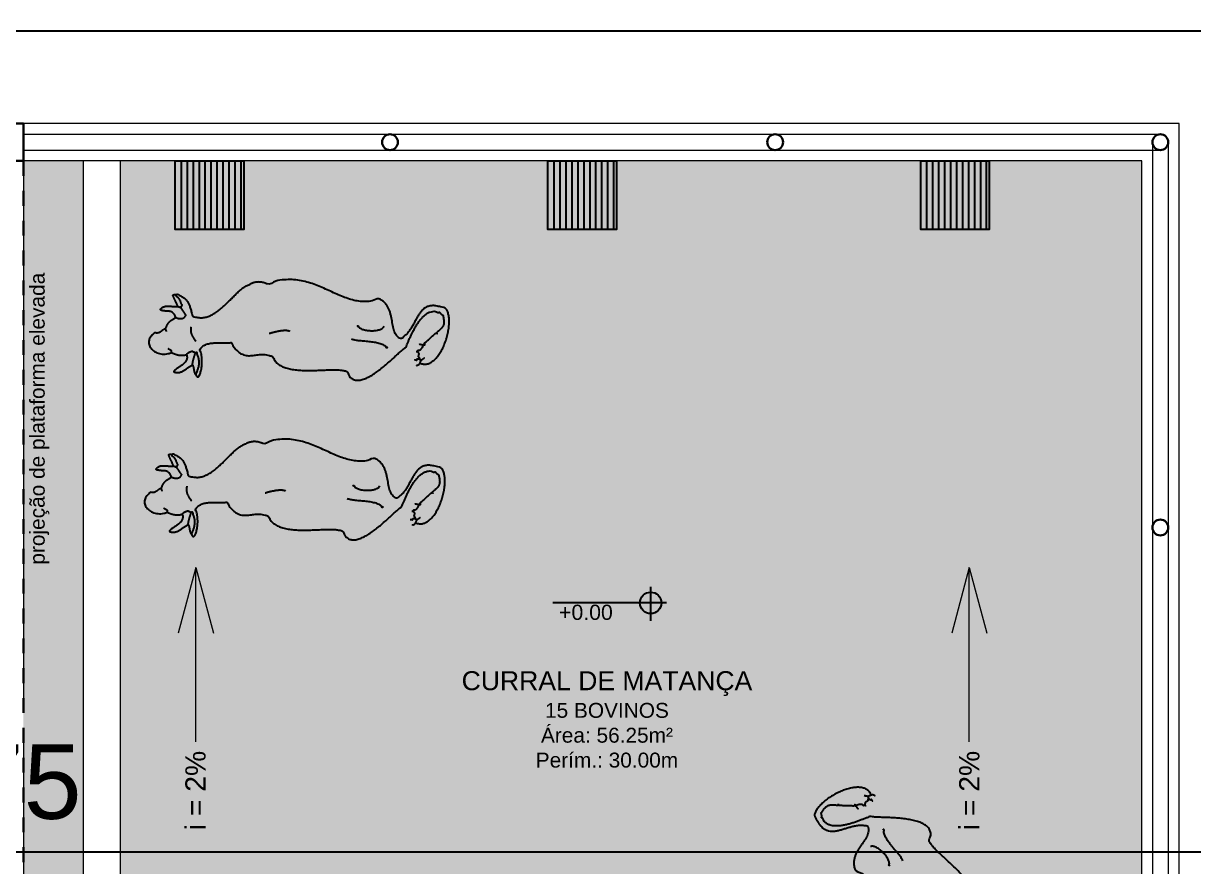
# Model space of a CAD drawing. Header units: millimetres. Extents: x 2767 to 2978, y 1319 to 1481.
# Drawn here: x 2894.56 to 2902.41, y 1431.3 to 1436.95 of the extents above; entities that cross this region are included whole.
import ezdxf

# ---------------------------------------------------------------- set-up
doc = ezdxf.new("R2010")
doc.units = ezdxf.units.MM
doc.header["$LTSCALE"] = 0.03
doc.linetypes.add('Dashed', pattern=[0.75, 0.5, -0.25])
for name, color, linetype, lineweight in [('A-COTAS', 12, 'Continuous', 9), ('A-HACHU', 9, 'Continuous', 0), ('A-PAREDE', 5, 'Continuous', 30), ('A-VISTA01', 1, 'Continuous', 20), ('A-VISTA03', 3, 'Continuous', 9), ('A-VISTA04', 4, 'Continuous', 5)]:
    doc.layers.add(name, color=color, linetype=linetype, lineweight=lineweight)
for name, color, linetype in [('A-EQUIPAMENTOS', 252, 'Continuous'), ('A-Hachuras', 8, 'Continuous'), ('A_PROJEÇÃO', 7, 'Dashed'), ('G_HACHURA', 9, 'Continuous')]:
    doc.layers.add(name, color=color, linetype=linetype)
doc.layers.add('A-TEXTO1', color=7, linetype='Continuous', true_color=0x000000)
doc.layers.add('PH-GRELHA_INT', color=7, linetype='Continuous', true_color=0x1f2df4)
doc.styles.add('A2 Arquitetos', font='arial.ttf')
doc.styles.add('Century Gothic', font='arial.ttf')
doc.dimstyles.new('COTA_250', dxfattribs={"dimscale": 250, "dimtxt": 0.002, "dimasz": 0.00025, "dimexe": 0.00075, "dimexo": 0.00075, "dimgap": 0.0005, "dimtad": 1, "dimzin": 4, "dimdsep": 46, "dimtxsty": 'Century Gothic', "dimblk": 'PU-Tick', "dimcen": 0.001, "dimdle": 0.00075, "dimse1": 1, "dimse2": 1, "dimclrd": 256, "dimclre": 256, "dimclrt": 256, "dimadec": 0, "dimazin": 0, "dimtfac": 1, "dimtix": 1, "dimtmove": 0, "dimatfit": 3, "dimldrblk": 'DOT', "dimfxl": 1, "dimarcsym": 0})

# ---------------------------------------------------------------- blocks, each defined once
blk = doc.blocks.new('vaca 01')
at = {"color": 0}
for points in [[(23.10731658988797, -27.51808987018741), (19.29747407020292, -26.93344420089606), (16.09983627492733, -25.27143632688033), (13.48900950327379, -22.67242057884883), (11.43782840091159, -19.27517648436064), (9.921096117447028, -15.22005837412442), (8.91223784973048, -10.64584577569921), (8.385269345793468, -5.692499319006316), (8.313615802486353, -0.4993890827858252), (8.671883519021819, 4.793524303040925), (9.43330084185645, 10.04765816130865), (10.57208036941551, 15.12246131091493), (12.06145044815568, 19.87935107469445), (13.87601737728954, 24.17816997233226), (15.98940320406118, 27.87954792508819), (18.37522997571473, 30.84391800382835), (21.00731658988795, 32.93191012981259), (26.98645044815569, 32.59805186209604), (31.82641107807694, 31.63840619280469), (35.65416698358874, 30.11419359437954), (38.59589926705331, 28.08801249201733), (40.77877328280135, 25.62088650776536), (42.32897013319504, 22.77502036603306), (43.37345832217142, 19.61222509044254), (44.03861580248638, 16.19431170461573), (44.45180477886433, 12.58269753138737), (44.73861580248637, 8.839784145560628), (45.02621422768323, 5.026988869970069), (45.44097800721079, 1.206713279418892), (46.11026934579348, -2.560215854439377), (47.15967879461236, -6.21100325601418), (48.7165685583919, -9.68442845286458), (50.90731658988796, -12.9180898701874), (53.47070241665963, -12.60608199617167), (55.77286777099032, -11.72379853160474), (57.86125359776198, -10.35293238987246), (59.78251344028166, -8.574389082785842), (61.58467879461238, -6.470648925305511), (63.31420635366748, -4.12222372845514), (65.01873391272261, -1.611200106407892), (66.7449150150848, 0.9819101298125759), (68.54078115681709, 3.574429814851953), (70.45259218043913, 6.085650287292907), (72.52798588122653, 8.4338786337496), (74.81381265288009, 10.53801249201732), (77.35790714106906, 12.31616209831654), (80.20633233791946, 13.68722509044252), (83.40731658988796, 14.56950855500941), (87.00731658988795, 14.88191012981261), (92.50751344028166, 10.24706761012754), (98.33566304658088, 6.864390444773221), (104.459285093825, 4.540571547135414), (110.8449150150848, 3.083288082568487), (117.4606630465809, 2.298839263670857), (124.273064621384, 1.995099106190537), (131.2496394245336, 1.978366822725974), (138.3573165898879, 2.056713279418886), (145.5636158024864, 2.036043988080309), (152.8352693457934, 1.724429814851959), (160.1397969048486, 0.9281699723322561), (167.4447181646911, -0.5448615237307024), (174.7163717079982, -2.888365460738584), (181.9226709205966, -6.294664673337024), (189.0305449363446, -10.95706624814018), (196.007316589888, -17.06808987018741), (197.1703087158722, -17.09190876782522), (198.2990488733525, -17.16375916152599), (199.39412761351, -17.28560955522678), (200.4579071410691, -17.45805050010868), (201.4911748576045, -17.68324735050237), (202.496096117447, -17.96218435837639), (203.4736551725651, -18.29643632688033), (204.4260173772896, -18.68698750798269), (205.353970133195, -19.13600325601418), (206.2594819442187, -19.64407412215591), (207.14412761351, -20.21316861034489), (208.0094819442187, -20.84407412215592), (208.8567260387069, -21.538759161526), (209.6878284009116, -22.29840483081732), (210.5039701331951, -23.12458593317953), (211.307316589888, -24.01808987018742)], [(224.5073165898879, -129.5680898701874), (223.2825134402817, -130.5747827835733), (222.3207024166597, -130.9230111300299), (221.6116472985494, -130.6814756969591), (221.1453087158722, -129.9194678229433), (220.9108598969746, -128.7052945945969), (220.8990488733525, -127.1086410512898), (221.0990488733525, -125.1980111300299), (221.5010173772895, -123.0428930197937), (222.0939307631163, -120.7115938071953), (222.8687339127226, -118.2737985316047), (223.8147969048486, -115.7980111300299), (224.9220803694155, -113.3537197914472), (226.1797575347698, -111.0094284528646), (227.578379582014, -108.8344284528646), (229.1075134402817, -106.8976174292425), (230.7573165898879, -105.2680898701874), (230.5504268261084, -103.1895465631008), (229.9590882434313, -101.2944678229433), (229.0260173772895, -99.5680898701874), (227.7947181646911, -97.99604262609293), (226.3075134402817, -96.56316861034489), (224.6083008418564, -95.25529459459686), (222.7394032040611, -94.05745994892757), (220.7447181646911, -92.95549144499057), (218.6663717079982, -91.93383790168348), (216.548064621384, -90.97871979144725), (214.4327102906754, -90.07497963396693), (212.3634189520927, -89.20844420089608), (210.3829071410691, -88.3639560119197), (208.5348756450061, -87.52714498829765), (206.8618441489431, -86.68324735050237), (205.407316589888, -85.8180898701874), (201.2567260387069, -88.34210561821891), (197.5608598969746, -90.1184835709748), (194.2618441489431, -91.22773553947874), (191.3023953300454, -91.75076703554174), (188.6246394245336, -91.76769616940001), (186.1712929678407, -91.36021585443939), (183.8844819442187, -90.60824735050238), (181.7071197394943, -89.5928930197937), (179.580938637132, -88.39446782294331), (177.4488520229588, -87.09407412215592), (175.253379582014, -85.77222372845513), (172.9368441489431, -84.51001900404569), (170.4411748576045, -83.38738120877008), (167.7094819442187, -82.48600325601419), (164.6838913930376, -81.88580640562049), (161.307316589888, -81.66808987018742), (157.7122378497305, -84.40588514577797), (153.6334976922502, -86.04860168121104), (149.1445213142974, -86.72242057884884), (144.31912761351, -86.55470404341577), (139.2309386371321, -85.67123947648662), (133.953379582014, -84.19978278357324), (128.5606630465809, -82.26671191743151), (123.1262142276832, -79.99919223239215), (117.7244425741399, -77.52320798042363), (112.4281827316202, -74.96631821664411), (107.3120409993368, -72.45470404341575), (102.4488520229588, -70.115727665463), (97.91341895209267, -68.07557018514804), (93.77877328280134, -66.46139695680158), (90.11893076311631, -65.39997963396695), (87.00731658988795, -65.01808987018741), (83.10928509382498, -68.07104262609293), (79.31440320406118, -69.46120010640789), (75.63310399146275, -69.37419223239215), (72.07463942453363, -67.99604262609293), (68.64963942453363, -65.51257805916379), (65.367159109573, -62.11041270483308), (62.23743470012418, -57.97517648436065), (59.2699150150848, -53.29308987018742), (56.47522997571473, -48.24997963396694), (53.86204099933678, -43.03186939774648), (51.44097800721078, -37.82517648436065), (49.22148981823442, -32.81513711428191), (47.21400950327378, -28.18856231113229), (45.42739533004543, -24.13108199617166), (43.87208036941553, -20.82911349223465), (42.55731658988795, -18.46808987018741), (42.57562367650214, -16.02497963396695), (42.60830084185645, -13.15470404341576), (42.62345832217143, -9.938562311132301), (42.58861580248639, -6.456672547352781), (42.47208036941552, -2.79013711428189), (42.24097800721078, 0.9807290274503941), (41.86361580248639, 4.775217216426768), (41.30731658988796, 8.51301249201731), (40.5405843064234, 12.11261879122989), (39.53015123555726, 15.49411485422203), (38.24452131429742, 18.57639831878896), (36.65121422768323, 21.27935107469446), (34.71834021193521, 23.52187075973384), (32.41302525130527, 25.22364241327716), (29.70357643240764, 26.30376052351338), (26.55731658988796, 26.68191012981259), (26.51125359776196, 26.72856367311965), (26.46617485760452, 26.77521721642677), (26.42188351902182, 26.82167390934015), (26.37857643240764, 26.86832745264724), (26.33625359776195, 26.9143904447732), (26.29471816469111, 26.96025658650549), (26.25397013319504, 27.00553217705669), (26.21361580248638, 27.05061091721419), (26.17424572374623, 27.09450855500944), (26.13507249539975, 27.13820934241102), (26.09648981823441, 27.1811227282378), (26.05810399146276, 27.22324871248975), (26.0203087158722, 27.26439044477323), (25.98251344028169, 27.3045479250882), (25.94511186547852, 27.34352430304094), (25.90731658988797, 27.38191012981261), (25.73408824343129, 27.22600461800155), (25.53428509382496, 27.07757942115117), (25.31164729854936, 26.93663453926141), (25.06853706232893, 26.80435107469449), (24.80889139303755, 26.68013847626926), (24.53487564500607, 26.56498099595433), (24.25022997571473, 26.45907548414331), (23.95751344028166, 26.3630124920173), (23.66046619618716, 26.27639831878898), (23.36164729854935, 26.20041406682046), (23.06460005445488, 26.1350597361118), (22.77168666862812, 26.08092587784409), (22.48664729854937, 26.03781564162361), (22.21204099933678, 26.00691012981258), (21.95141107807694, 25.9880124920173), (21.70731658988797, 25.98191012981258), (20.61361580248635, 24.55179201957637), (19.67247407020292, 23.24844556288346), (18.88054493634466, 22.05179201957637), (18.23330084185648, 20.94273690146613), (17.72719847965175, 19.90061091721415), (17.35790714106909, 18.9065164290252), (17.12148981823441, 17.93998099595433), (17.01361580248635, 16.98171327941887), (17.03113548752575, 16.01143768886772), (17.16912761350997, 15.00986288571809), (17.42385202295883, 13.95691012981257), (17.79117485760449, 12.83328808256849), (18.26755281036037, 11.61852430304094), (18.84806462138403, 10.29332745264722), (19.52956068437615, 8.837421940836208), (20.30731658988796, 7.231910129812576)], [(18.95731658988795, 6.531910129812587), (19.04176540878559, 6.578563673119675), (19.12621422768323, 6.625217216426762), (19.21066304658088, 6.671673909340143), (19.29511186547852, 6.71832745264723), (19.37956068437614, 6.764390444773198), (19.46400950327379, 6.810256586505488), (19.54845832217145, 6.855532177056688), (19.63231658988796, 6.900610917214152), (19.7167654087856, 6.944508555009463), (19.80121422768325, 6.988209342411011), (19.88566304658089, 7.03112272823779), (19.97011186547853, 7.073248712489743), (20.05456068437617, 7.114390444773221), (20.13900950327379, 7.154547925088167), (20.22345832217143, 7.193524303040931), (20.30731658988796, 7.231910129812576)], [(27.25731658988795, -7.368089870187418), (26.69274966075412, -6.46218435837639), (26.17562367650213, -5.545255224518144), (25.69944257413992, -4.619861523730719), (25.25751344028169, -3.687774909557476), (24.84412761351, -2.751554437116567), (24.45200162925805, -1.812774909557504), (24.07542682610844, -0.8739953819984407), (23.70731658988796, 0.06301249201732162), (23.34196225917929, 0.9954928069779214), (22.97227721980921, 1.922264460521234), (22.592159109573, 2.840374696741719), (22.19491501508482, 3.748248712489755), (21.77463942453362, 4.643130602253535), (21.32404887335253, 5.523642413277145), (20.83723784973051, 6.387225090442513), (20.30731658988796, 7.231910129812576)], [(27.25731658988795, -9.468089870187399), (27.18231658988797, -9.411987507982673), (27.10731658988797, -9.355885145777961), (27.03231658988796, -9.299782783573235), (26.95731658988796, -9.243089870187418), (26.88231658988796, -9.186987507982693), (26.80731658988795, -9.130885145777953), (26.73231658988795, -9.07478278357324), (26.65731658988795, -9.01808987018741), (26.58231658988797, -8.961987507982684), (26.50731658988797, -8.905885145777958), (26.43231658988796, -8.849782783573232), (26.35731658988796, -8.79308987018743), (26.28231658988796, -8.736987507982704), (26.20731658988796, -8.68088514577795), (26.13231658988795, -8.624782783573252), (26.05731658988795, -8.568089870187407), (26.14570241665961, -8.357066248140157), (26.22404887335253, -8.172223728455137), (26.29412761351, -8.011987507982695), (26.35751344028166, -7.874389082785825), (26.41656855839192, -7.758247350502387), (26.47247407020292, -7.661200106407875), (26.52719847965173, -7.581869397746459), (26.58231658988797, -7.518089870187424), (26.6403874560297, -7.46887727176221), (26.70200162925805, -7.431475696959069), (26.76971816469112, -7.405097744203175), (26.84491501508482, -7.386987507982695), (26.92975753476985, -7.376160736329155), (27.02542682610843, -7.37045207491181), (27.13428509382496, -7.368483570974803), (27.25731658988795, -7.368089870187418)], [(30.05731658988795, -17.76808987018742), (30.05731658988795, -17.67517648436065), (30.05731658988795, -17.58305050010868), (30.05731658988795, -17.49210561821891), (30.05731658988795, -17.40175128751024), (30.05731658988795, -17.31277490955749), (30.05731658988795, -17.22438908278585), (30.05731658988795, -17.1365938071953), (30.05731658988795, -17.04938908278585), (30.05731658988795, -16.96336546073859), (30.05731658988795, -16.87734183869135), (30.05731658988795, -16.7921056182189), (30.05731658988795, -16.70667254735275), (30.05731658988795, -16.62202687806142), (30.05731658988795, -16.53718435837641), (30.05731658988795, -16.45273553947877), (30.05731658988795, -16.36808987018742), (29.55652918831316, -16.20352294105355), (29.11893076311632, -15.97557018514804), (28.74078115681709, -15.6903339646756), (28.41755281036041, -15.35352294105355), (28.1453087158722, -14.97163317727403), (27.91912761351001, -14.54997963396693), (27.73526934579347, -14.09486152373071), (27.58861580248635, -13.61198750798269), (27.47601737728953, -13.10765679932128), (27.392159109573, -12.58757805916379), (27.33310399146276, -12.05785364971499), (27.29432446390372, -11.52379853160474), (27.27188351902181, -10.9921056182189), (27.26105674736828, -10.4682867205811), (27.25771029067537, -9.958444200896082), (27.25731658988795, -9.468089870187399)], [(27.25731658988795, -8.76808987018741), (27.25731658988795, -8.733247350502367), (27.25731658988795, -8.702538689085046), (27.25731658988795, -8.676948137903949), (27.25731658988795, -8.655688295384266), (27.25731658988795, -8.639349712707087), (27.25731658988795, -8.627538689085043), (27.25731658988795, -8.620452074911839), (27.25731658988795, -8.618089870187404), (27.25731658988795, -8.620452074911839), (27.25731658988795, -8.627538689085043), (27.25731658988795, -8.639349712707087), (27.25731658988795, -8.655688295384266), (27.25731658988795, -8.676948137903949), (27.25731658988795, -8.702538689085046), (27.25731658988795, -8.733247350502367), (27.25731658988795, -8.76808987018741)], [(27.25731658988795, -8.76808987018741), (27.25731658988795, -8.806475696959069), (27.25731658988795, -8.845452074911819), (27.25731658988795, -8.885609555226779), (27.25731658988795, -8.926751287510257), (27.25731658988795, -8.968877271762224), (27.25731658988795, -9.011790657588989), (27.25731658988795, -9.055491444990551), (27.25731658988795, -9.099389082785834), (27.25731658988795, -9.144467822943312), (27.25731658988795, -9.189743413494512), (27.25731658988795, -9.235609555226787), (27.25731658988795, -9.281672547352755), (27.25731658988795, -9.328326090659843), (27.25731658988795, -9.374782783573238), (27.25731658988795, -9.421436326880325), (27.25731658988795, -9.468089870187399)], [(27.25731658988795, -9.468089870187399), (27.25731658988795, -9.421436326880325), (27.25731658988795, -9.374782783573238), (27.25731658988795, -9.328326090659843), (27.25731658988795, -9.281672547352755), (27.25731658988795, -9.235609555226787), (27.25731658988795, -9.189743413494512), (27.25731658988795, -9.144467822943312), (27.25731658988795, -9.099389082785834), (27.25731658988795, -9.055491444990551), (27.25731658988795, -9.011790657588989), (27.25731658988795, -8.968877271762224), (27.25731658988795, -8.926751287510257), (27.25731658988795, -8.885609555226779), (27.25731658988795, -8.845452074911819), (27.25731658988795, -8.806475696959069), (27.25731658988795, -8.76808987018741)], [(31.45731658988795, -10.11808987018742), (31.20278903083285, -10.11100325601419), (30.96125359776196, -10.09033396467561), (30.73015123555725, -10.05844420089606), (30.50593863713205, -10.01671191743151), (30.28625359776198, -9.96789301979372), (30.06715910957301, -9.91297175995119), (29.84629296784072, -9.854310342628366), (29.61991501508481, -9.793286720581122), (29.38585989697456, -9.732853649714983), (29.140190605636, -9.67419223239213), (28.88034808595095, -9.619270972549614), (28.60278903083285, -9.569861523730737), (28.30515123555724, -9.528326090659846), (27.98349769225015, -9.496239476486622), (27.63546619618716, -9.475570185148058), (27.25731658988795, -9.468089870187399)], [(96.00731658988796, -19.1680898701874), (95.96066304658088, -19.12143632688034), (95.91400950327377, -19.07478278357323), (95.86755281036041, -19.02832609065985), (95.8208992670533, -18.98167254735276), (95.77483627492731, -18.93560955522679), (95.72897013319505, -18.88974341349451), (95.68369454264386, -18.84446782294333), (95.63861580248637, -18.79938908278584), (95.5947181646911, -18.75549144499057), (95.55101737728953, -18.71179065758898), (95.50810399146276, -18.6688772717622), (95.4659780072108, -18.62675128751025), (95.42483627492733, -18.58560955522678), (95.38467879461237, -18.54545207491182), (95.3457024166596, -18.50647569695906), (95.30731658988796, -18.46808987018741), (94.26853706232892, -19.19643632688032), (92.92837958201393, -19.64978278357324), (91.33841895209268, -19.84801113002993), (89.54885202295883, -19.81041270483307), (87.61125359776197, -19.55686939774647), (85.57542682610843, -19.10647569695907), (83.4927496607541, -18.47891664184095), (81.41361580248638, -17.69328672058111), (79.38940320406117, -16.76986152373071), (77.47011186547851, -15.72714498829765), (75.70692288910057, -14.58541270483308), (74.15042682610844, -13.36356231113228), (72.85160792847064, -12.08186939774646), (71.86085989697457, -10.75883790168348), (71.22916698358873, -9.4145465631008), (71.00731658988796, -8.068089870187421)], [(23.10731658988797, -24.01808987018742), (22.97621422768324, -23.80253868908505), (22.84511186547851, -23.58698750798268), (22.71400950327379, -23.37143632688034), (22.58231658988797, -23.15588514577797), (22.45121422768324, -22.9403339646756), (22.32011186547851, -22.72478278357325), (22.18900950327378, -22.50923160247088), (22.05731658988797, -22.2930898701874), (21.92621422768324, -22.07753868908506), (21.79511186547852, -21.86198750798269), (21.66400950327379, -21.64643632688032), (21.53231658988795, -21.43088514577796), (21.40121422768324, -21.21533396467559), (21.27011186547851, -20.99978278357324), (21.13900950327379, -20.78423160247088), (21.00731658988795, -20.56808987018742)], [(24.50731658988796, -24.01808987018742), (24.59196225917933, -23.92517648436065), (24.67641107807695, -23.83305050010868), (24.76125359776196, -23.74210561821891), (24.84589926705332, -23.65175128751024), (24.93133233791945, -23.56277490955749), (25.01656855839192, -23.47438908278585), (25.10259218043914, -23.3865938071953), (25.18861580248637, -23.29938908278585), (25.27582052689583, -23.21336546073859), (25.36361580248639, -23.12734183869135), (25.45200162925803, -23.0421056182189), (25.5409780072108, -22.95667254735275), (25.63133233791946, -22.87202687806142), (25.72227721980922, -22.78718435837641), (25.81440320406119, -22.70273553947877), (25.90731658988797, -22.61808987018742)], [(25.90731658988797, -22.61808987018742), (25.99176540878559, -22.57202687806142), (26.07621422768323, -22.52694813790396), (26.16066304658087, -22.48265679932128), (26.24511186547851, -22.4393497127071), (26.32956068437615, -22.39702687806144), (26.41400950327375, -22.35549144499055), (26.49845832217142, -22.3147434134945), (26.58231658988797, -22.27438908278585), (26.66676540878559, -22.23501900404568), (26.75121422768323, -22.19584577569923), (26.83566304658087, -22.15726309853386), (26.92011186547852, -22.11887727176222), (27.00456068437616, -22.08108199617166), (27.08900950327376, -22.04328672058112), (27.17345832217142, -22.00588514577797), (27.25731658988795, -21.9680898701874), (27.27621422768323, -21.79033396467561), (27.29511186547851, -21.61218435837638), (27.3142063536675, -21.43442845286458), (27.33310399146276, -21.25667254735276), (27.35298588122657, -21.07950719302207), (27.37267092059661, -20.90234183869134), (27.39314336154149, -20.72576703554175), (27.41361580248638, -20.54938908278584), (27.43526934579348, -20.37419223239213), (27.45731658988795, -20.19938908278584), (27.48015123555725, -20.02537333475435), (27.50357643240764, -19.85175128751025), (27.52818273162023, -19.67950719302206), (27.55357643240764, -19.50805050010868), (27.58015123555724, -19.3375780591638), (27.60731658988796, -19.1680898701874), (27.75751344028166, -19.07517648436065), (27.90751344028169, -18.98305050010867), (28.05790714106909, -18.89210561821892), (28.20810399146276, -18.80175128751024), (28.35908824343128, -18.71277490955748), (28.51007249539976, -18.62438908278584), (28.66164729854937, -18.53659380719529), (28.81361580248638, -18.44938908278583), (28.96637170799819, -18.36336546073859), (29.11971816469113, -18.27734183869136), (29.27385202295885, -18.1921056182189), (29.42857643240764, -18.10667254735277), (29.58448194421868, -18.02202687806144), (29.74117485760453, -17.93718435837638), (29.89885202295883, -17.85273553947876), (30.05731658988795, -17.76808987018742)], [(25.90731658988797, -24.01808987018742), (25.90731658988797, -23.92517648436065), (25.90731658988797, -23.83305050010868), (25.90731658988797, -23.74210561821891), (25.90731658988797, -23.65175128751024), (25.90731658988797, -23.56277490955749), (25.90731658988797, -23.47438908278585), (25.90731658988797, -23.3865938071953), (25.90731658988797, -23.29938908278585), (25.90731658988797, -23.21336546073859), (25.90731658988797, -23.12734183869135), (25.90731658988797, -23.0421056182189), (25.90731658988797, -22.95667254735275), (25.90731658988797, -22.87202687806142), (25.90731658988797, -22.78718435837641), (25.90731658988797, -22.70273553947877), (25.90731658988797, -22.61808987018742)], [(31.45731658988795, -18.46808987018741), (31.36440320406115, -18.42143632688033), (31.27227721980921, -18.37478278357324), (31.18133233791945, -18.32832609065986), (31.09097800721077, -18.28167254735277), (31.00200162925804, -18.23560955522677), (30.91361580248635, -18.1897434134945), (30.82582052689582, -18.14446782294331), (30.73861580248638, -18.09938908278585), (30.65259218043914, -18.05549144499057), (30.56656855839191, -18.01179065758899), (30.48133233791945, -17.96887727176221), (30.39589926705329, -17.92675128751026), (30.31125359776197, -17.88560955522679), (30.22641107807694, -17.84545207491183), (30.14196225917929, -17.80647569695907), (30.05731658988795, -17.76808987018742)], [(24.50731658988796, -24.01808987018742), (24.41440320406119, -24.01808987018742), (24.32227721980922, -24.01808987018742), (24.23133233791945, -24.01808987018742), (24.1409780072108, -24.01808987018742), (24.05200162925805, -24.01808987018742), (23.96361580248638, -24.01808987018742), (23.87582052689583, -24.01808987018742), (23.78861580248637, -24.01808987018742), (23.70259218043913, -24.01808987018742), (23.6165685583919, -24.01808987018742), (23.53133233791944, -24.01808987018742), (23.44589926705332, -24.01808987018742), (23.36125359776196, -24.01808987018742), (23.27641107807694, -24.01808987018742), (23.19196225917932, -24.01808987018742), (23.10731658988797, -24.01808987018742)], [(23.10731658988797, -27.51808987018741), (23.10731658988797, -27.29368042136852), (23.10731658988797, -27.07045207491183), (23.10731658988797, -26.84820798042364), (23.10731658988797, -26.62675128751026), (23.10731658988797, -26.40647569695908), (23.10731658988797, -26.18679065758899), (23.10731658988797, -25.96789301979371), (23.10731658988797, -25.74938908278583), (23.10731658988797, -25.53186939774646), (23.10731658988797, -25.3147434134945), (23.10731658988797, -25.09820798042362), (23.10731658988797, -24.88167254735278), (23.10731658988797, -24.66592451585672), (23.10731658988797, -24.44978278357323), (23.10731658988797, -24.23423160247089), (23.10731658988797, -24.01808987018742)], [(25.20731658988795, -30.96808987018741), (24.97798588122651, -30.74348357097482), (24.75849769225016, -30.53501900404568), (24.54963942453363, -30.3401371142819), (24.35200162925804, -30.15509774420316), (24.1667654087856, -29.97694813790396), (23.99373391272257, -29.80214498829764), (23.83448194421867, -29.62753868908504), (23.68861580248638, -29.44938908278584), (23.55810399146277, -29.26533396467561), (23.44255281036041, -29.07123947648664), (23.34294651114777, -28.86454656310079), (23.25987564500607, -28.64092451585671), (23.1943244639037, -28.39801113002993), (23.14648981823442, -28.13206624814016), (23.11735595996669, -27.8399402638882), (23.10731658988797, -27.51808987018741)], [(25.90731658988797, -24.01808987018742), (25.81440320406119, -24.01808987018742), (25.72227721980922, -24.01808987018742), (25.63133233791946, -24.01808987018742), (25.5409780072108, -24.01808987018742), (25.45200162925803, -24.01808987018742), (25.36361580248639, -24.01808987018742), (25.27582052689583, -24.01808987018742), (25.18861580248637, -24.01808987018742), (25.10259218043914, -24.01808987018742), (25.01656855839192, -24.01808987018742), (24.93133233791945, -24.01808987018742), (24.84589926705332, -24.01808987018742), (24.76125359776196, -24.01808987018742), (24.67641107807695, -24.01808987018742), (24.59196225917933, -24.01808987018742), (24.50731658988796, -24.01808987018742)], [(29.35731658988797, -26.81808987018742), (29.23389139303756, -26.69505837412441), (29.12365517256512, -26.58718435837639), (29.02385202295883, -26.49387727176222), (28.93093863713205, -26.4135623111323), (28.84255281036037, -26.34584577569922), (28.75475753476984, -26.2891528623134), (28.66499375524232, -26.24289301979371), (28.56991501508482, -26.20568829538426), (28.46715910957303, -26.17714498829766), (28.35259218043913, -26.15529459459685), (28.22404887335253, -26.13974341349449), (28.07778903083285, -26.12911349223465), (27.91125359776197, -26.12281427963622), (27.72089926705333, -26.11946782294331), (27.50416698358875, -26.11828672058111), (27.25731658988795, -26.11808987018742), (27.25731658988795, -26.02517648436064), (27.25731658988795, -25.93305050010866), (27.25731658988795, -25.84210561821891), (27.25731658988795, -25.75175128751025), (27.25731658988795, -25.6627749095575), (27.25731658988795, -25.57438908278583), (27.25731658988795, -25.48659380719528), (27.25731658988795, -25.39938908278585), (27.25731658988795, -25.31336546073861), (27.25731658988795, -25.22734183869134), (27.25731658988795, -25.14210561821892), (27.25731658988795, -25.05667254735276), (27.25731658988795, -24.97202687806143), (27.25731658988795, -24.88718435837639), (27.25731658988795, -24.80273553947875), (27.25731658988795, -24.71808987018741), (27.17345832217142, -24.67143632688033), (27.08900950327376, -24.62478278357324), (27.00456068437616, -24.57832609065986), (26.92011186547852, -24.53167254735277), (26.83566304658087, -24.48560955522677), (26.75121422768323, -24.4397434134945), (26.66676540878559, -24.39446782294331), (26.58231658988797, -24.34938908278585), (26.49845832217142, -24.30549144499057), (26.41400950327375, -24.26179065758899), (26.32956068437615, -24.21887727176221), (26.24511186547851, -24.17675128751026), (26.16066304658087, -24.13560955522679), (26.07621422768323, -24.09545207491183), (25.99176540878559, -24.05647569695907), (25.90731658988797, -24.01808987018742)], [(96.00731658988796, -33.06808987018742), (94.31085989697458, -32.9403339646756), (92.37562367650213, -32.58442845286457), (90.23763155051788, -32.04151506703779), (87.93251344028165, -31.35332609065985), (85.49648981823441, -30.5612001064079), (82.96460005445489, -29.70647569695907), (80.37306462138402, -28.83049144499056), (77.75731658988796, -27.97438908278583), (75.15377328280134, -27.18049144499057), (72.59727721980923, -26.48875916152599), (70.12424572374623, -25.9417119174315), (67.76991501508479, -25.58009774420314), (65.57070241665963, -25.44584577569923), (63.56145044815568, -25.57970404341576), (61.77857643240764, -26.02340483081734), (60.25731658988796, -26.81808987018742), (60.19176540878559, -26.77143632688032), (60.12621422768323, -26.72478278357323), (60.06066304658087, -26.67832609065985), (59.99511186547851, -26.63167254735276), (59.92956068437616, -26.58560955522678), (59.86400950327378, -26.53974341349451), (59.79845832217141, -26.49446782294332), (59.73231658988796, -26.44938908278584), (59.66676540878559, -26.40549144499057), (59.60121422768324, -26.36179065758898), (59.53566304658087, -26.31887727176222), (59.47011186547849, -26.27675128751025), (59.40456068437614, -26.23560955522679), (59.33900950327379, -26.19545207491183), (59.27345832217143, -26.15647569695906), (59.20731658988796, -26.11808987018742)], [(275.207316589888, -64.3180898701874), (275.1600724953998, -64.25194813790395), (275.1134189520927, -64.18639695680159), (275.0667654087856, -64.12084577569922), (275.0203087158722, -64.05529459459686), (274.9740488733525, -63.98974341349451), (274.928379582014, -63.92419223239213), (274.8831039914627, -63.85864105128977), (274.8384189520927, -63.79308987018742), (274.7939307631163, -63.72694813790395), (274.7504268261084, -63.66139695680158), (274.7075134402817, -63.59584577569922), (274.6655843064234, -63.53029459459687), (274.6242457237462, -63.4647434134945), (274.584285093825, -63.39919223239214), (274.5451118654785, -63.33364105128977), (274.5073165898879, -63.26808987018741), (272.3106630465809, -63.23600325601419), (270.3197181646912, -63.31060955522679), (268.5114504481557, -63.49407412215592), (266.8642063536675, -63.78895601191969), (265.3551512355573, -64.19683002766773), (263.9628284009116, -64.72064892530553), (262.6646000544549, -65.36218435837638), (261.4384189520927, -66.12419223239213), (260.2618441489431, -67.00824735050237), (259.1130252513053, -68.01730246861261), (257.9695213142974, -69.15312924026615), (256.8094819442186, -70.4186804213685), (255.6100724953998, -71.8155308150693), (254.3498362749273, -73.34623947648663), (253.0061354875257, -75.0129717599512), (251.557316589888, -76.8180898701874), (246.9033795820139, -76.35293238987245), (242.8037732828013, -75.02694813790396), (239.2004268261084, -72.94328672058111), (236.0360567473683, -70.20608199617166), (233.2525921804391, -66.91808987018742), (230.7929465111478, -63.18324735050237), (228.5988520229588, -59.10490089380946), (226.6134189520927, -54.78679065758899), (224.7779858812266, -50.33186939774647), (223.0358598969746, -45.84407412215592), (221.3289701331951, -41.42675128751024), (219.600033125321, -37.18305050010868), (217.7907811568171, -33.21710561821891), (215.84412761351, -29.63186939774646), (213.7020016292581, -26.53108199617166), (211.307316589888, -24.01808987018742)], [(173.807316589888, -61.51808987018741), (173.000033125321, -60.84899538199844), (172.1045606843761, -60.10923160247089), (171.1299543851636, -59.3139560119197), (170.0868441489431, -58.47970404341577), (168.9840882434312, -57.62123947648662), (167.8321197394943, -56.75509774420317), (166.6405843064234, -55.89663317727403), (165.4197181646911, -55.06179065758899), (164.1783795820139, -54.265727665463), (162.9271984796517, -53.52497963396694), (161.6756236765021, -52.85490089380946), (160.4336945426439, -52.27183002766772), (159.2108598969746, -51.79033396467561), (158.0173559599667, -51.42734183869135), (156.8628284009116, -51.19781427963623), (155.757316589888, -51.11808987018742)], [(265.457316589888, -72.61808987018742), (265.457316589888, -72.53364105128978), (265.457316589888, -72.44919223239214), (265.457316589888, -72.3647434134945), (265.457316589888, -72.28029459459685), (265.457316589888, -72.19584577569921), (265.457316589888, -72.1113969568016), (265.457316589888, -72.02694813790396), (265.457316589888, -71.94308987018742), (265.457316589888, -71.85864105128978), (265.457316589888, -71.77419223239214), (265.457316589888, -71.6897434134945), (265.457316589888, -71.60529459459686), (265.457316589888, -71.52084577569923), (265.457316589888, -71.43639695680159), (265.457316589888, -71.35194813790395), (265.457316589888, -71.26808987018741), (265.9319228891006, -70.82655443711656), (266.4023953300454, -70.36907412215592), (266.8703087158722, -69.90135758672284), (267.3384189520927, -69.43049144499057), (267.8083008418564, -68.96139695680158), (268.2834976922501, -68.50096388593545), (268.7655843064234, -68.05529459459686), (269.257316589888, -67.63049144499057), (269.7602693457935, -67.23226309853386), (270.2773953300455, -66.86749931900631), (270.8108598969746, -66.54171191743151), (271.3634189520927, -66.26159380719528), (271.9366472985494, -66.03285364971498), (272.5336945426438, -65.86198750798269), (273.1561354875258, -65.75490089380946), (273.807316589888, -65.71808987018741), (273.8913717079982, -65.62478278357324), (273.9758205268958, -65.53265679932127), (274.0602693457935, -65.4413182166441), (274.1453087158722, -65.35135758672286), (274.2303480859509, -65.26179065758899), (274.3159780072108, -65.17360168121104), (274.4018047788643, -65.08580640562049), (274.4884189520927, -64.99919223239213), (274.575033125321, -64.91257805916379), (274.6628284009116, -64.82675128751025), (274.7510173772895, -64.74112136625041), (274.8405843064234, -64.65608199617166), (274.9305449363447, -64.57104262609292), (275.0218835190218, -64.48659380719529), (275.1140095032738, -64.40214498829765), (275.207316589888, -64.3180898701874)], [(268.957316589888, -74.01808987018741), (269.4915685583919, -73.4631686103449), (270.0431433615415, -72.92301113002993), (270.6086945426439, -72.39486152373073), (271.1860567473683, -71.87734183869135), (271.7714898182344, -71.36749931900631), (272.3628284009116, -70.86415286231339), (272.9567260387068, -70.3649402638882), (273.5510173772896, -69.86808987018742), (274.1417654087856, -69.37064892530553), (274.7271984796517, -68.87143632688033), (275.3035764324076, -68.36789301979371), (275.8689307631163, -67.85844420089607), (276.4195213142974, -67.340727665463), (276.9529858812265, -66.81277490955749), (277.4663717079982, -66.27242057884884), (277.957316589888, -65.71808987018741), (277.7102693457934, -65.47143632688034), (277.4923559599667, -65.25588514577797), (277.2990488733525, -65.06868042136853), (277.1266079284707, -64.90864105128978), (276.9707024166597, -64.77281427963622), (276.8275921804391, -64.65962530325828), (276.6929465111478, -64.56690876782521), (276.5634189520927, -64.49308987018742), (276.4338913930376, -64.43501900404569), (276.3012142276832, -64.39171191743151), (276.1610567473683, -64.36041270483308), (276.0094819442187, -64.3399402638882), (275.842159109573, -64.32714498829765), (275.6555449363447, -64.32064892530552), (275.4451118654785, -64.31828672058111), (275.207316589888, -64.3180898701874)], [(266.157316589888, -85.11808987018742), (265.3958992670533, -85.10037333475435), (264.6354661961872, -85.04623947648663), (263.8825134402817, -84.95234183869135), (263.1437339127226, -84.8163182166441), (262.4254268261084, -84.63482215365198), (261.7350724953998, -84.40588514577797), (261.0787732828014, -84.12596388593545), (260.4634189520927, -83.7928930197937), (259.8951118654785, -83.40312924026615), (259.3811354875257, -82.95450719302205), (258.9279858812265, -82.44407412215593), (258.5423559599667, -81.86946782294332), (258.2305449363446, -81.22694813790395), (257.9998362749274, -80.5145465631008), (257.8563323379194, -79.72911349223466), (257.8073165898879, -78.86808987018742), (258.2850724953997, -78.55903475207717), (258.7634189520927, -78.25135758672285), (259.2411748576045, -77.94446782294332), (259.7195213142974, -77.6389560119197), (260.1972772198092, -77.33383790168348), (260.6756236765021, -77.03009774420318), (261.1539701331951, -76.72675128751024), (261.6323165898879, -76.42419223239213), (262.1100724953998, -76.12202687806143), (262.5884189520927, -75.82045207491183), (263.0661748576045, -75.5192709725496), (263.5445213142974, -75.2186804213685), (264.0222772198092, -74.91808987018742), (264.5006236765022, -74.61808987018742), (264.978970133195, -74.3180898701874), (265.457316589888, -74.01808987018741)], [(266.8573165898879, -74.01808987018741), (266.7640095032738, -73.92478278357325), (266.6718835190218, -73.83265679932128), (266.5805449363447, -73.7413182166441), (266.4905843064234, -73.65135758672284), (266.4010173772896, -73.561790657589), (266.3128284009115, -73.47360168121104), (266.225033125321, -73.38580640562049), (266.1384189520926, -73.29919223239213), (266.0518047788644, -73.21257805916377), (265.9659780072108, -73.12675128751025), (265.880348085951, -73.0411213662504), (265.7953087158722, -72.95608199617166), (265.7102693457935, -72.87104262609293), (265.6258205268958, -72.78659380719529), (265.5413717079982, -72.70214498829765), (265.457316589888, -72.61808987018742)], [(265.457316589888, -74.01808987018741), (265.457316589888, -73.92478278357325), (265.457316589888, -73.83265679932128), (265.457316589888, -73.7413182166441), (265.457316589888, -73.65135758672284), (265.457316589888, -73.561790657589), (265.457316589888, -73.47360168121104), (265.457316589888, -73.38580640562049), (265.457316589888, -73.29919223239213), (265.457316589888, -73.21257805916377), (265.457316589888, -73.12675128751025), (265.457316589888, -73.0411213662504), (265.457316589888, -72.95608199617166), (265.457316589888, -72.87104262609293), (265.457316589888, -72.78659380719529), (265.457316589888, -72.70214498829765), (265.457316589888, -72.61808987018742)], [(266.8573165898879, -74.01808987018741), (266.7640095032738, -74.01808987018741), (266.6718835190218, -74.01808987018741), (266.5805449363447, -74.01808987018741), (266.4905843064234, -74.01808987018741), (266.4010173772896, -74.01808987018741), (266.3128284009115, -74.01808987018741), (266.225033125321, -74.01808987018741), (266.1384189520926, -74.01808987018741), (266.0518047788644, -74.01808987018741), (265.9659780072108, -74.01808987018741), (265.880348085951, -74.01808987018741), (265.7953087158722, -74.01808987018741), (265.7102693457935, -74.01808987018741), (265.6258205268958, -74.01808987018741), (265.5413717079982, -74.01808987018741), (265.457316589888, -74.01808987018741)], [(266.157316589888, -85.11808987018742), (267.4636158024864, -83.91572766546301), (268.6744425741399, -83.00844420089607), (269.8031827316202, -82.36572766546301), (270.8649937552423, -81.95785364971496), (271.8728677709903, -81.75450719302205), (272.8419622591793, -81.72616073632915), (273.7860567473683, -81.8424993190063), (274.7197181646911, -82.07419223239214), (275.6563323379195, -82.3903339646756), (276.611253597762, -82.76179065758899), (277.5976709205966, -83.15824735050238), (278.6305449363446, -83.54997963396694), (279.7236551725651, -83.90647569695906), (280.8911748576045, -84.19860168121104), (282.1476709205966, -84.39564892530552), (283.5073165898879, -84.46808987018741), (283.3760173772896, -83.14683002766773), (283.0029858812266, -81.98659380719528), (282.417159109573, -80.97123947648663), (281.6486551725652, -80.08600325601418), (280.7266079284706, -79.3151371142819), (279.6811354875258, -78.64348357097481), (278.5417654087856, -78.05568829538427), (277.3384189520927, -77.536790657589), (276.0998362749273, -77.07084577569921), (274.8569228891006, -76.64308987018741), (273.6388126528801, -76.2379717599512), (272.475033125321, -75.84053081506931), (271.3951118654785, -75.43501900404567), (270.4291669835888, -75.00627884656537), (269.6065291883132, -74.53895601191971), (268.957316589888, -74.01808987018741)], [(268.957316589888, -74.01808987018741), (268.8256236765022, -74.01808987018741), (268.6945213142974, -74.01808987018741), (268.5634189520927, -74.01808987018741), (268.432316589888, -74.01808987018741), (268.3006236765022, -74.01808987018741), (268.1695213142974, -74.01808987018741), (268.0384189520927, -74.01808987018741), (267.907316589888, -74.01808987018741), (267.7756236765022, -74.01808987018741), (267.6445213142974, -74.01808987018741), (267.5134189520927, -74.01808987018741), (267.3823165898879, -74.01808987018741), (267.2506236765021, -74.01808987018741), (267.1195213142973, -74.01808987018741), (266.9884189520927, -74.01808987018741), (266.8573165898879, -74.01808987018741)], [(237.707316589888, -99.01808987018741), (238.7779858812266, -98.30745994892757), (239.7801512355572, -97.64938908278583), (240.7161748576045, -97.03186939774648), (241.5892063536675, -96.44289301979371), (242.4010173772895, -95.86986152373072), (243.1553480859509, -95.30175128751026), (243.8543638339825, -94.72576703554174), (244.5010173772895, -94.13049144499055), (245.0974740702029, -93.50312924026616), (245.6470803694155, -92.83226309853387), (246.1521984796517, -92.10568829538427), (246.6157811568171, -91.3115938071953), (247.040190605636, -90.4375780591638), (247.428379582014, -89.47202687806143), (247.7831039914628, -88.40293238987246), (248.107316589888, -87.21808987018741)], [(271.0073165898879, -99.71808987018741), (271.005938637132, -98.35037333475434), (270.9976709205966, -97.1401371142819), (270.9752299757147, -96.06651506703781), (270.9315291883132, -95.10923160247089), (270.8588913930376, -94.24683002766773), (270.751411078077, -93.45903475207717), (270.6008205268958, -92.72497963396694), (270.4010173772895, -92.02419223239214), (270.1437339127226, -91.33521585443938), (269.823064621384, -90.6381686103449), (269.430938637132, -89.911790657589), (268.9610567473683, -89.13580640562049), (268.4053480859509, -88.2889560119197), (267.757907141069, -87.35096388593544), (267.0106630465809, -86.30076703554175), (266.157316589888, -85.11808987018742)], [(271.0073165898879, -99.71808987018741), (271.5147969048486, -100.1169087678252), (271.9756236765022, -100.5921056182189), (272.3982614717777, -101.1291134922347), (272.7929465111478, -101.7147434134945), (273.1679465111478, -102.3338379016835), (273.5329071410691, -102.9732079804236), (273.8970803694155, -103.6182867205811), (274.2697181646911, -104.2554914449906), (274.6594819442187, -104.8698615237307), (275.076411078077, -105.4482079804236), (275.5293638339825, -105.9759638859354), (276.0275921804391, -106.4397434134945), (276.5799543851635, -106.8245859331795), (277.1962929678407, -107.1171056182189), (277.8854661961872, -107.3027355394788), (278.657316589888, -107.3680898701874), (280.3279858812266, -109.9310819961717), (281.3275921804391, -112.4049008938095), (281.7110567473683, -114.7564756969591), (281.5336945426438, -116.9529323898725), (280.8504268261084, -118.9608064056205), (279.7169622591793, -120.7474205788488), (278.188222101699, -122.2793103426284), (276.3197181646911, -123.5241922323921), (274.1659780072108, -124.4480111300299), (271.7831039914628, -125.0186804213685), (269.2256236765022, -125.2025386890851), (266.54944257414, -124.9671056182189), (263.8088913930376, -124.2785229410536), (261.0600724953998, -123.1049008938095), (258.3577102906754, -121.4121843583764), (255.7573165898879, -119.1680898701874)], [(268.957316589888, -101.8180898701874), (269.0795606843762, -101.6863969568016), (269.2029858812265, -101.5552945945968), (269.3273953300454, -101.4241922323921), (269.4531827316202, -101.2930898701874), (269.5793638339824, -101.1613969568016), (269.7067260387068, -101.0302945945969), (269.8344819442187, -100.8991922323921), (269.9634189520927, -100.7680898701874), (270.0923559599667, -100.6363969568016), (270.2220803694155, -100.5052945945969), (270.3521984796517, -100.3741922323921), (270.4829071410691, -100.2430898701874), (270.6136158024864, -100.1113969568016), (270.7447181646911, -99.98029459459686), (270.8758205268958, -99.84919223239214), (271.0073165898879, -99.71808987018741)], [(224.5073165898879, -129.5680898701874), (224.5183402119352, -127.8104127048331), (224.5581039914628, -126.1680898701874), (224.6344819442187, -124.628916641841), (224.7563323379194, -123.1820662481402), (224.9313323379195, -121.8149402638882), (225.1687339127226, -120.5169087678252), (225.4764110780769, -119.2757670355417), (225.8634189520927, -118.0804914449906), (226.3372378497305, -116.9186804213685), (226.9069228891005, -115.7797040434158), (227.5807417867383, -114.6515544371165), (228.3673559599667, -113.5226174292425), (229.2744425741399, -112.3810819961717), (230.3114504481557, -111.2161213662504), (231.4860567473683, -110.0155308150693), (232.807316589888, -108.7680898701874), (232.8451118654785, -108.805885145778), (232.884285093825, -108.8450583741244), (232.9242457237462, -108.8850190040457), (232.9655843064234, -108.9263575867229), (233.0075134402817, -108.9682867205811), (233.0504268261084, -109.0112001064079), (233.0939307631163, -109.0547040434158), (233.1384189520927, -109.0991922323921), (233.1831039914628, -109.1438772717622), (233.2283795820139, -109.1891528623134), (233.2740488733525, -109.234822153652), (233.3203087158722, -109.2810819961717), (233.3667654087856, -109.327538689085), (233.4134189520927, -109.3741922323921), (233.4600724953997, -109.4208457756992), (233.507316589888, -109.4680898701874)], [(231.457316589888, -121.9680898701874), (231.6614504481557, -121.494664673337), (231.8610567473683, -120.909822153652), (232.0545606843761, -120.2285229410536), (232.2415685583919, -119.4663182166441), (232.4197181646911, -118.6373812087701), (232.5890095032738, -117.757853649715), (232.7476709205966, -116.8421056182189), (232.8947181646911, -115.9054914449906), (233.0285764324076, -114.9625780591638), (233.1484583221715, -114.0293103426283), (233.2531827316202, -113.1202552245181), (233.3415685583919, -112.2507670355417), (233.4122378497305, -111.4354127048331), (233.4642063536675, -110.6899402638882), (233.4962929678407, -110.028916641841), (233.507316589888, -109.4680898701874)], [(241.157316589888, -115.0180898701874), (240.0909780072108, -116.3220268780614), (239.413222101699, -117.6773418386913), (239.0793638339824, -119.0724205788488), (239.046096117447, -120.4968300276677), (239.2685370623289, -121.9385623111323), (239.7031827316202, -123.3875780591638), (240.3055449363446, -124.8320662481402), (241.0321197394942, -126.261790657589), (241.8378284009116, -127.6645465631008), (242.6793638339824, -129.0299008938094), (243.5124347001242, -130.3468300276677), (244.2931433615415, -131.6047040434158), (244.9768047788643, -132.7913182166441), (245.5199150150848, -133.896633177274), (245.8779858812266, -134.9092316024709), (246.007316589888, -135.8180898701874), (244.4693244639037, -135.7133654607386), (243.0892063536675, -135.4135623111323), (241.8506236765022, -134.9381686103449), (240.7384189520927, -134.307853649715), (239.7360567473683, -133.5419087678252), (238.8281827316202, -132.6615938071953), (237.9986551725651, -131.6863969568016), (237.2323165898879, -130.636790657589), (236.5122378497305, -129.5322630985339), (235.8234583221714, -128.3934835709748), (235.1498362749273, -127.2405308150693), (234.4758205268958, -126.0936804213685), (233.7852693457935, -124.9726174292425), (233.0626315505179, -123.8980111300299), (232.2917654087856, -122.8897434134945), (231.457316589888, -121.9680898701874)], [(241.157316589888, -115.0180898701874), (241.1342850938249, -114.5873812087701), (241.0683402119352, -114.1763575867228), (240.9628284009116, -113.782853649715), (240.8220803694155, -113.4054914449905), (240.6490488733525, -113.0417119174315), (240.4478677709903, -112.6905308150693), (240.2220803694155, -112.3497827835732), (239.9760173772896, -112.0180898701874), (239.7122378497305, -111.6928930197937), (239.4358598969746, -111.3732079804236), (239.1496394245336, -111.0570662481402), (238.8579071410691, -110.7428930197937), (238.5638126528801, -110.4283260906599), (238.2716866686281, -110.1123812087701), (237.9846787946124, -109.7926961694), (237.707316589888, -109.4680898701874), (237.4445213142974, -109.4680898701874), (237.182316589888, -109.4680898701874), (236.9195213142974, -109.4680898701874), (236.657316589888, -109.4680898701874), (236.3945213142974, -109.4680898701874), (236.1323165898879, -109.4680898701874), (235.8695213142974, -109.4680898701874), (235.607316589888, -109.4680898701874), (235.3445213142974, -109.4680898701874), (235.0823165898879, -109.4680898701874), (234.8195213142974, -109.4680898701874), (234.557316589888, -109.4680898701874), (234.2945213142974, -109.4680898701874), (234.032316589888, -109.4680898701874), (233.7695213142974, -109.4680898701874), (233.507316589888, -109.4680898701874)], [(255.7573165898879, -119.1680898701874), (254.6728677709903, -119.1613969568016), (253.6470803694156, -119.1393497127071), (252.6714898182344, -119.0976174292425), (251.7392063536675, -119.032853649715), (250.8419622591793, -118.9403339646756), (249.9728677709903, -118.8171056182189), (249.1242457237462, -118.6588379016835), (248.2884189520927, -118.461790657589), (247.4575134402817, -118.2214363268803), (246.6246394245336, -117.934822153652), (245.7817260387069, -117.5976174292425), (244.9218835190218, -117.2060819961717), (244.0366472985494, -116.7560819961717), (243.1195213142974, -116.2440741221559), (242.1620409993368, -115.6659245158567), (241.157316589888, -115.0180898701874)], [(255.7573165898879, -119.1680898701874), (255.7951118654785, -119.0552945945969), (255.8342850938249, -118.9430898701874), (255.8742457237462, -118.8306882953842), (255.9155843064234, -118.7186804213685), (255.9575134402817, -118.6068693977465), (256.0004268261084, -118.4954520749118), (256.0439307631164, -118.3844284528646), (256.0884189520927, -118.2741922323921), (256.1331039914627, -118.1641528623134), (256.1783795820139, -118.0550977442032), (256.2240488733525, -117.9464363268803), (256.2703087158723, -117.8389560119197), (256.3167654087856, -117.7320662481402), (256.3634189520927, -117.6263575867228), (256.4100724953998, -117.5214363268803), (256.457316589888, -117.4180898701874), (256.7106630465809, -117.3903339646756), (256.9655843064234, -117.363759161526), (257.2212929678407, -117.3381686103449), (257.4781827316202, -117.3139560119197), (257.7356630465808, -117.2901371142819), (257.9943244639038, -117.2674993190063), (258.253379582014, -117.2452552245181), (258.5134189520927, -117.2241922323921), (258.7736551725652, -117.2031292402662), (259.0346787946124, -117.182853649715), (259.296096117447, -117.1629717599512), (259.5579071410691, -117.1436804213685), (259.8199150150848, -117.1243890827858), (260.082316589888, -117.1054914449906), (260.3445213142974, -117.0865938071953), (260.607316589888, -117.0680898701874)], [(231.457316589888, -121.9680898701874), (230.923064621384, -122.3915150670378), (230.4407811568171, -122.8523418386913), (230.0014110780769, -123.3432867205811), (229.5976709205966, -123.8586410512898), (229.2205055662659, -124.3911213662504), (228.8624347001242, -124.9350190040457), (228.5147969048485, -125.4834442008961), (228.1697181646911, -126.0304914449906), (227.8181433615415, -126.5688772717622), (227.4529858812265, -127.0928930197937), (227.0653874560297, -127.5956489253055), (226.6476709205966, -128.0710426260929), (226.1909780072108, -128.5121843583764), (225.6876315505179, -128.9131686103449), (225.1289701331951, -129.2671056182189), (224.5073165898879, -129.5680898701874)]]:
    blk.add_spline(points, degree=3, dxfattribs=at)
blk = doc.blocks.new('grelha')
at = {"layer": 'PH-GRELHA_INT'}
blk.add_lwpolyline([(208411.8468901397, 9278578.931014117), (208411.8468901397, 9278579.391014118), (208411.3868901397, 9278579.391014118), (208411.3868901397, 9278578.931014117)], close=True, dxfattribs=at)
for points in [[(208411.42689014, 9278578.931014117), (208411.42689014, 9278579.391014118)], [(208411.4668901399, 9278578.931014117), (208411.4668901399, 9278579.391014118)], [(208411.5068901399, 9278578.931014117), (208411.5068901399, 9278579.391014118)], [(208411.5468901399, 9278578.931014117), (208411.5468901399, 9278579.391014118)], [(208411.5868901399, 9278578.931014117), (208411.5868901399, 9278579.391014118)], [(208411.6268901399, 9278578.931014117), (208411.6268901399, 9278579.391014118)], [(208411.6668901398, 9278578.931014117), (208411.6668901398, 9278579.391014118)], [(208411.7068901398, 9278578.931014117), (208411.7068901398, 9278579.391014118)], [(208411.7468901398, 9278578.931014117), (208411.7468901398, 9278579.391014118)], [(208411.7868901398, 9278578.931014117), (208411.7868901398, 9278579.391014118)], [(208411.8268901398, 9278578.931014117), (208411.8268901398, 9278579.391014118)]]:
    blk.add_lwpolyline(points, dxfattribs=at)
blk = doc.blocks.new('Curbov')
at = {"layer": 'A-HACHU', "true_color": 0xc7c8ca}
h = blk.add_hatch(dxfattribs=at)
h.set_pattern_fill('AR-B88', color=9, scale=0.02)
h.set_pattern_definition([(0, (0, 0), (0, 0.16), []), (90, (0, 0), (-0.07999999999999999, 0.16), [0.16, -0.16])])
h.paths.add_polyline_path([(208193.0803317435, 9278629.065369038), (208197.8303317472, 9278629.065369042), (208197.8303317472, 9278628.815369042), (208197.3803317482, 9278628.815369042), (208197.38033175, 9278626.715369042), (208197.8303317472, 9278626.715369042), (208197.8303317472, 9278626.465369044), (208197.8303317472, 9278625.81536905), (208192.4303317478, 9278625.815369051), (208192.4303317449, 9278623.46536904), (208199.9303317468, 9278623.465369042), (208199.9303317489, 9278626.46536904), (208199.9303317525, 9278626.715369038), (208200.1803317525, 9278626.715369038), (208200.6803317577, 9278626.715369042), (208200.9303317577, 9278626.715369044), (208213.5523912603, 9278626.715369046), (208213.5523912603, 9278627.515369045), (208211.2603895692, 9278628.815369043), (208208.6803317472, 9278628.815369043), (208208.4303317453, 9278628.815369043), (208208.4303317453, 9278636.565369043), (208201.5803317472, 9278636.565369042), (208201.5803317494, 9278629.065369042), (208206.3303317469, 9278629.065369043), (208206.3303317469, 9278628.815369043), (208200.9303317509, 9278628.815369045), (208200.6803317512, 9278628.815369042), (208200.1803317513, 9278628.815369045), (208199.9303317514, 9278628.815369045), (208199.9303317514, 9278629.065369043), (208199.9303317461, 9278632.690369043), (208199.9303317741, 9278632.940369042), (208199.9303317451, 9278636.565369042), (208193.0803317413, 9278636.565369042)])
h.paths.add_polyline_path([(208192.4303317507, 9278626.715369044), (208197.38033175, 9278626.715369042), (208197.3803317482, 9278628.815369042), (208192.4303317489, 9278628.815369043)], flags=17)
at = {"layer": 'A-Hachuras'}
h = blk.add_hatch(color=131, dxfattribs=at)
h.dxf.hatch_style = 1
h.set_gradient(color1=(184, 255, 255), one_color=1, tint=1, name='CYLINDER')
h.paths.add_polyline_path([(208200.9303317494, 9278629.065369042), (208201.3303317494, 9278629.065369042), (208201.3303317472, 9278636.565369042), (208200.9303317472, 9278636.565369042)])
at = {"layer": 'A-TEXTO1'}
h = blk.add_hatch(color=256, dxfattribs=at)
h.dxf.hatch_style = 1
h.paths.add_polyline_path([(208205.1369145617, 9278633.673730183), (208205.1369145617, 9278633.60186827), (208205.0650526043, 9278633.60186827, -0.4142135075525849)])
h.paths.add_polyline_path([(208205.1369145617, 9278633.60186827), (208205.2087764742, 9278633.60186827, -0.4142136171936075), (208205.1369145617, 9278633.530006357)])
at = {"layer": 'A-PAREDE'}
blk.add_lwpolyline([(208200.6803317472, 9278636.565369042), (208200.9303317471, 9278636.565369042), (208200.9303317471, 9278636.81536904), (208200.6803317472, 9278636.81536904)], close=True, dxfattribs=at)
for centre in [(208203.388665083, 9278636.690369193), (208205.9719984132, 9278636.690369116), (208208.5553317434, 9278636.690369038), (208208.5553317434, 9278634.107035708)]:
    blk.add_circle(centre, 0.053, dxfattribs=at)
at = {"layer": 'A-TEXTO1', "linetype": 'Continuous', "lineweight": 13}
for p, q in [((208202.0868581264, 9278633.838912517), (208201.9687840893, 9278633.398254197)), ((208202.0868581264, 9278632.670083163), (208202.0868581264, 9278633.838912517)), ((208202.0868581264, 9278633.838912517), (208202.204932171, 9278633.398254197)), ((208207.273805366, 9278633.838912517), (208207.1557313215, 9278633.398254197)), ((208207.273805366, 9278633.838912517), (208207.3918794032, 9278633.398254197)), ((208207.273805366, 9278632.670083163), (208207.273805366, 9278633.838912517))]:
    blk.add_line(p, q, dxfattribs=at)
at = {"layer": 'A-TEXTO1'}
for p, q in [((208205.1369145617, 9278633.709336067), (208205.1369145617, 9278633.482151179)), ((208205.2433641472, 9278633.601868337), (208204.480478186, 9278633.601868337))]:
    blk.add_line(p, q, dxfattribs=at)
blk.add_circle((208205.1369145617, 9278633.601868337), 0.07186191701812356, dxfattribs=at)
at = {"layer": 'A-VISTA01'}
for p, q in [((208208.6803317452, 9278636.815369043), (208200.9303317471, 9278636.815369043)), ((208208.6803317452, 9278628.815369043), (208208.6803317452, 9278636.815369043)), ((208208.4303317453, 9278636.565369043), (208200.9303317472, 9278636.565369042)), ((208200.9303317472, 9278636.565369042), (208200.9303317483, 9278632.940369042)), ((208208.4303317453, 9278628.815369043), (208208.4303317453, 9278636.565369043)), ((208200.9303317483, 9278632.690369043), (208200.9303317494, 9278629.065369042))]:
    blk.add_line(p, q, dxfattribs=at)
at = {"layer": 'A-VISTA03', "linetype": 'Continuous'}
for p, q in [((208201.3303317472, 9278636.565369042), (208201.3303317494, 9278629.065369042)), ((208201.5803317472, 9278636.565369042), (208201.5803317494, 9278629.065369042))]:
    blk.add_line(p, q, dxfattribs=at)
at = {"layer": 'A-VISTA04'}
for p, q in [((208200.9303317471, 9278636.743369037), (208208.5553317434, 9278636.743369037)), ((208208.5023317434, 9278636.690369038), (208208.5023317434, 9278628.950369043)), ((208208.6083317434, 9278636.690369038), (208208.6083317434, 9278628.940369036)), ((208200.9303317471, 9278636.637369039), (208208.5553317434, 9278636.637369039))]:
    blk.add_line(p, q, dxfattribs=at)
at = {"layer": 'A_PROJEÇÃO', "color": 1, "lineweight": 30}
blk.add_lwpolyline([(208199.930331745, 9278636.763642596), (208200.9303317577, 9278636.763642596), (208200.9303317577, 9278623.163642596), (208199.930331745, 9278623.163642596)], close=True, dxfattribs=at)
at = {"layer": 'A-COTAS', "color": 1, "lineweight": 30, "xscale": -1, "rotation": 180}
for p in [(-209.4389151805663, 18557215.49638316), (-206.9389151805663, 18557215.49638316), (-204.4389151805663, 18557215.49638316)]:
    blk.add_blockref('grelha', p, dxfattribs=at)
at = {"layer": 'A-EQUIPAMENTOS', "lineweight": 0, "zscale": 0.006667500000000001}
for p, xscale, yscale, rotation in [((208203.8049247361, 9278635.314071067), -0.006667500000000001, 0.006667500000000001, 336.0785753832425), ((208203.7762470267, 9278634.244073985), -0.006667500000000001, 0.006667500000000001, 336.0785753832425), ((208206.3897640622, 9278632.389272576), -0.006667500000000002, 0.006667500000000002, 111.3273381656236)]:
    blk.add_blockref('vaca 01', p, dxfattribs=dict(at, xscale=xscale, yscale=yscale, rotation=rotation))
at = {"layer": 'A-TEXTO1', "ltscale": 0.0005, "style": 'A2 Arquitetos'}
blk.add_text('+0.00', height=0.102, dxfattribs=at).set_placement((208204.5225594299, 9278633.487602716))
at = {"layer": 'A-TEXTO1', "lineweight": 13, "ltscale": 0.0005, "style": 'A2 Arquitetos'}
for p in [(208202.1521951488, 9278632.076867009), (208207.3417780298, 9278632.076867009)]:
    blk.add_text('i = 2%%%', height=0.136, rotation=90, dxfattribs=at).set_placement(p)
at = {"layer": 'A-TEXTO1', "ltscale": 0.0005, "insert": (208201.1038029514, 9278635.952030443), "char_height": 0.1, "attachment_point": 9, "rotation": 89.99999999999999, "style": 'A2 Arquitetos'}
blk.add_mtext_dynamic_manual_height_columns('\\pxql;projeção de plataforma elevada', width=2.094198884577752, gutter_width=30.31471099704504, heights=[0], dxfattribs=at)
at = {"layer": 'A-TEXTO1', "ltscale": 0.0005, "insert": (208205.7899475983, 9278632.496408036), "char_height": 0.1275, "attachment_point": 9, "style": 'A2 Arquitetos'}
blk.add_mtext_dynamic_manual_height_columns('\\pxqc;CURRAL DE MATANÇA\\P{\\H0.78431x;15 BOVINOS}\\P{\\H0.78431x;Área: 56.25m²\\PPerím.: 30.00m}', width=1.892240669983439, gutter_width=30.31471099704504, heights=[0], dxfattribs=at)
blk = doc.blocks.new('PU-Tick')
for p, q in [((1, 0), (-1, 0)), ((-9e-16, -1), (9e-16, 1))]:
    blk.add_line(p, q)
at = {"color": 0, "linetype": 'ByBlock', "const_width": 0.15}
blk.add_lwpolyline([(-0.5, -0.5), (0.5, 0.5)], dxfattribs=at)
blk = doc.blocks.new('*D307')
at = {"layer": 'A-COTAS', "lineweight": -2, "transparency": 16777216}
blk.add_line((-12.35792527999729, 29.4947397029523), (5.257113132742234, 29.4947397029523), dxfattribs=at)
at = {"layer": 'Defpoints', "color": 0, "transparency": 16777216}
for p in [(-12.42042527999729, 29.49482780793051), (5.319613132742234, 29.49473972157875), (5.319613132742234, 29.4947397029523)]:
    blk.add_point(p, dxfattribs=at)
at = {"layer": 'A-COTAS', "lineweight": -2, "transparency": 16777216, "xscale": 0.0625, "yscale": 0.0625, "zscale": 0.0625, "rotation": 180}
blk.add_blockref('PU-Tick', (-12.42042527999729, 29.4947397029523), dxfattribs=at)
at = {"layer": 'A-COTAS', "lineweight": -2, "transparency": 16777216, "xscale": 0.0625, "yscale": 0.0625, "zscale": 0.0625}
blk.add_blockref('PU-Tick', (5.319613132742234, 29.4947397029523), dxfattribs=at)
at = {"layer": 'A-COTAS', "transparency": 16777216, "insert": (-3.550406073627528, 29.92021719272038), "char_height": 0.5, "attachment_point": 5, "style": 'Century Gothic'}
blk.add_mtext('17,75', dxfattribs=at)
blk = doc.blocks.new('_Dot')
at = {"layer": 'G_HACHURA', "color": 0, "lineweight": -2}
blk.add_line((-0.5, 0), (-1, 0), dxfattribs=at)
at = {"layer": 'G_HACHURA', "color": 0, "const_width": 0.5}
blk.add_lwpolyline([(-0.25, 0, 1), (0.25, 0, 1)], format="xyb", close=True, dxfattribs=at)
blk = doc.blocks.new('arq geral tgov')
at = {"extrusion": (0.0053337421229942, 0.002979022415269329, 0.9999813381360749)}
for points, elevation in [([(62.4992493802464, 48.71004252056301), (5.464778416089308, 73.28938611651895), (-5.991617040983233, 76.80590841631783), (-14.94205968122365, 79.08811395216757), (-26.48982375324075, 78.9969198217356), (-35.0523213564284, 75.60993553871076), (-47.96456646507648, 68.41743737082744), (-67.81231197881469, 53.82307323653511), (-81.74992886635961, 44.69006932901301), (-90.94972048899191, 38.97589552088073), (-102.1209043075196, 31.24119800941324), (-109.1689024249039, 25.53258846588576), (-116.0016091655739, 19.60993056800259), (-121.5338417543558, 16.16827046098824), (-130.2138742640265, 11.74169126899539)], 0.4525197792847039), ([(62.49911096226055, 39.99882941909976), (2.69974229023084, 65.76972208390193), (-8.154923188954843, 69.10154432741928), (-15.91482336014871, 71.08018246188652), (-24.93464234878149, 71.00895182847641), (-31.61967026168847, 68.36462005497921), (-43.63132830669709, 61.67377522086938), (-63.24703149553777, 47.25003551249864), (-77.44643779834617, 37.94548694480719), (-86.55949422582572, 32.28518609388085), (-97.31950613626192, 24.8351755400312), (-104.0298857406816, 19.40002410944425), (-111.2391747613541, 13.15094096026451), (-117.5965858668289, 9.195928614981854), (-126.5794202790986, 4.614928733912872)], 0.452519779284707)]:
    blk.add_lwpolyline(points, dxfattribs=dict(at, elevation=elevation))
blk.add_lwpolyline([(-12.42038686212618, 34.99827785701791), (5.346095630939544, 34.99827785701791), (5.346095630939544, 26.62815035793938)])
at = {"color": 6}
blk.add_blockref('Curbov', (-208203.9970103018, -9278602.437218685), dxfattribs=at)
at = {"layer": 'A-COTAS'}
dim = blk.add_linear_dim(base=(5.319613132742234, 29.4947397029523), p1=(-12.42042527999729, 29.49482780793051), p2=(5.319613132742234, 29.49473972157875), text='17,75', dimstyle='COTA_250', dxfattribs=at)
dim.commit()
dim.dimension.update_dxf_attribs({"geometry": '*D307', "text_midpoint": (-3.550406073627528, 29.92021719272038)})

msp = doc.modelspace()

# ---------------------------------------------------------------- block references
msp.add_blockref('arq geral tgov', (2897.631577867178, 1401.905756628998))

doc.saveas('drawing.dxf')
